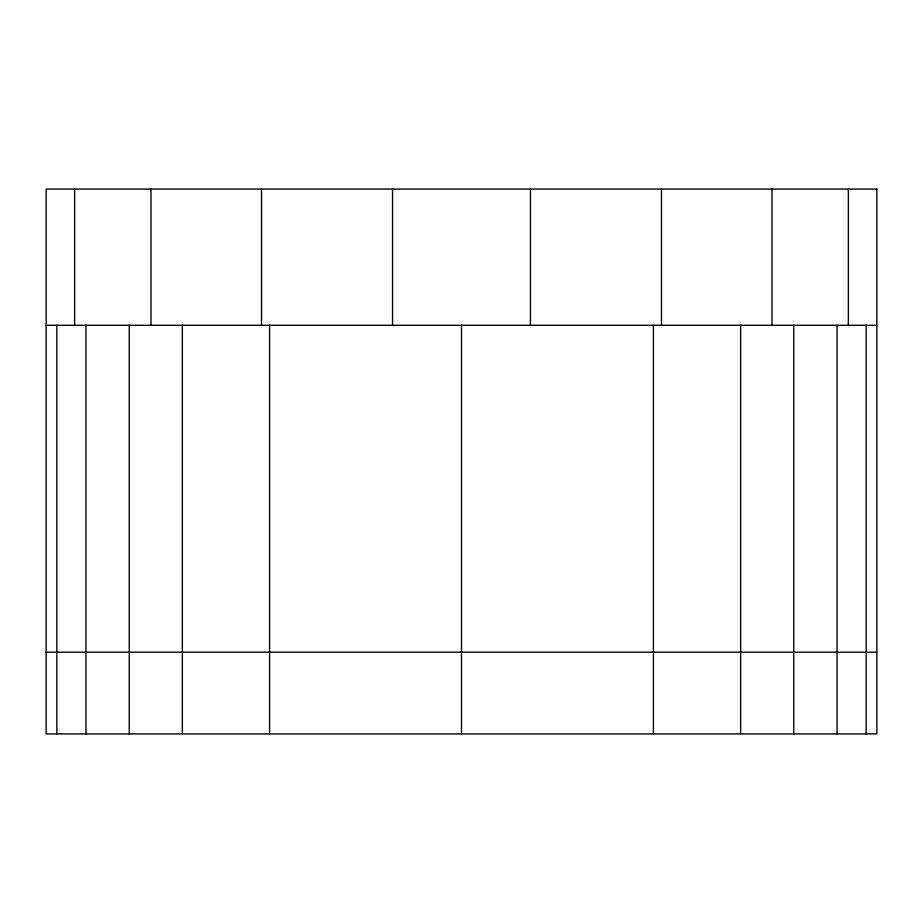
<?xml version="1.0" encoding="UTF-8"?>
<svg xmlns="http://www.w3.org/2000/svg" width="923" height="923" viewBox="0 0 923 923"><rect width="100%" height="100%" fill="white"/><g stroke="black" fill="none" stroke-linecap="round" stroke-linejoin="round"><path stroke-width="1.38" d="M46.15 325.288L876.85 325.288M46.15 652.192L876.85 652.192M866.178 325.288L866.178 733.923M848.364 189.077L848.364 325.288M837.057 325.288L837.057 733.923M793.768 325.288L793.768 733.923M772.02 189.077L772.02 325.288M740.65 325.288L740.65 733.923M661.479 189.077L661.479 325.288M653.415 325.288L653.415 733.923M530.437 189.077L530.437 325.288M461.5 325.288L461.5 733.923M392.563 189.077L392.563 325.288M269.585 325.288L269.585 733.923M261.521 189.077L261.521 325.288M182.35 325.288L182.35 733.923M150.98 189.077L150.98 325.288M129.243 325.288L129.243 733.923M85.966 325.288L85.966 733.923M74.636 189.077L74.636 325.288M56.822 325.288L56.822 733.923M876.85 189.077L46.15 189.077L46.15 733.923L876.85 733.923L876.85 189.077"/></g></svg>
